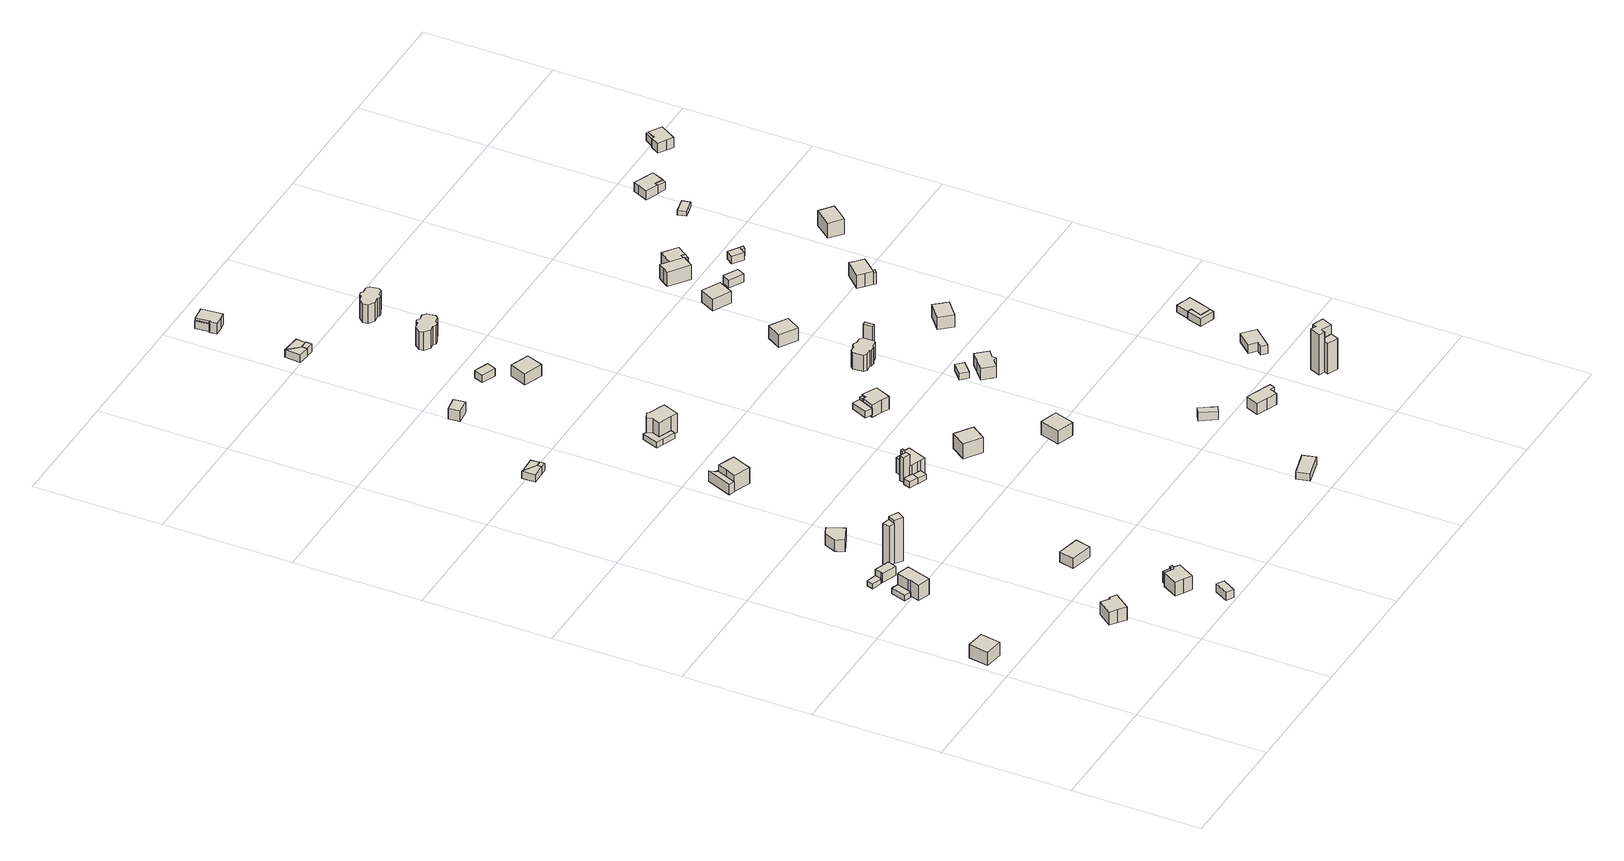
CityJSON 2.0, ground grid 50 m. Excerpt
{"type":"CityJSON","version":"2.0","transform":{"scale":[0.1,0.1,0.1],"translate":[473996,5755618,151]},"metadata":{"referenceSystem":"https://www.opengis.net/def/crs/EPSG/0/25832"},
"CityObjects":{
"building1":{"type":"Building","attributes":{"Gemeindeschluessel":"05711000","BezugspunktDach":"2000","function":"31001_1310","measuredHeight":6.49},"address":[{"country":"Germany"}],"geometry":[{"type":"Solid","lod":"1","boundaries":[[[[0,1,2,3]],[[4,5,6,7]],[[4,7,3,2]],[[5,4,2,1]],[[6,5,1,0]],[[7,6,0,3]]]]}]},
"building2":{"type":"Building","attributes":{"Gemeindeschluessel":"05711000","BezugspunktDach":"2000","function":"51009_1610","measuredHeight":2.29},"address":[{"country":"Germany"}],"geometry":[{"type":"Solid","lod":"1","boundaries":[[[[8,9,10,11]],[[12,13,14,15]],[[12,15,11,10]],[[13,12,10,9]],[[14,13,9,8]],[[15,14,8,11]]]]}]},
"building3":{"type":"Building","attributes":{"Gemeindeschluessel":"05711000","BezugspunktDach":"2000","function":"31001_1310","measuredHeight":8.02},"address":[{"country":"Germany"}],"geometry":[{"type":"Solid","lod":"1","boundaries":[[[[16,17,18,19,20,21,22]],[[23,24,25,26,27,28,29]],[[23,29,22,21]],[[24,23,21,20]],[[25,24,20,19]],[[26,25,19,18]],[[27,26,18,17]],[[28,27,17,16]],[[29,28,16,22]]]]}]},
"building4":{"type":"Building","attributes":{"Gemeindeschluessel":"05711000","BezugspunktDach":"2000","function":"51009_1611","measuredHeight":2.13},"address":[{"country":"Germany"}],"geometry":[{"type":"Solid","lod":"1","boundaries":[[[[30,31,32,33]],[[34,35,36,37]],[[34,37,33,32]],[[35,34,32,31]],[[36,35,31,30]],[[37,36,30,33]]]]}]},
"building5":{"type":"Building","attributes":{"Gemeindeschluessel":"05711000","BezugspunktDach":"2000","function":"31001_1310","measuredHeight":6.56},"address":[{"country":"Germany"}],"geometry":[{"type":"Solid","lod":"1","boundaries":[[[[38,39,40,41,42,43,44,45]],[[46,47,48,49,50,51,52,53]],[[46,53,45,44]],[[47,46,44,43]],[[48,47,43,42]],[[49,48,42,41]],[[50,49,41,40]],[[51,50,40,39]],[[52,51,39,38]],[[53,52,38,45]]]]}]},
"building6":{"type":"Building","attributes":{"Gemeindeschluessel":"05711000","BezugspunktDach":"2000","function":"51009_1611","measuredHeight":3.74},"address":[{"country":"Germany"}],"geometry":[{"type":"Solid","lod":"1","boundaries":[[[[54,55,56,57,58]],[[59,60,61,62,63]],[[59,63,58,57]],[[60,59,57,56]],[[61,60,56,55]],[[62,61,55,54]],[[63,62,54,58]]]]}]},
"building7":{"type":"Building","attributes":{"Gemeindeschluessel":"05711000","BezugspunktDach":"2000","function":"31001_9998","measuredHeight":17.14},"address":[{"country":"Germany"}],"geometry":[{"type":"Solid","lod":"1","boundaries":[[[[64,65,66,67]],[[68,69,70,71]],[[68,71,67,66]],[[69,68,66,65]],[[70,69,65,64]],[[71,70,64,67]]]]}]},
"building8":{"type":"Building","attributes":{"Gemeindeschluessel":"05711000","BezugspunktDach":"2000","function":"51009_1611","measuredHeight":18.89},"address":[{"country":"Germany"}],"geometry":[{"type":"Solid","lod":"1","boundaries":[[[[72,73,74,75]],[[76,68,71,77]],[[76,77,75,74]],[[68,76,74,73]],[[71,68,73,72]],[[77,71,72,75]]]]}]},
"building9":{"type":"Building","attributes":{"Gemeindeschluessel":"05711000","BezugspunktDach":"2100","function":"31001_1310","measuredHeight":4.9},"address":[{"country":"Germany"}],"geometry":[{"type":"Solid","lod":"1","boundaries":[[[[78,79,80,81,82]],[[83,84,85,86,87]],[[83,87,82,81]],[[84,83,81,80]],[[85,84,80,79]],[[86,85,79,78]],[[87,86,78,82]]]]}]},
"building10":{"type":"Building","attributes":{"Gemeindeschluessel":"05711000","BezugspunktDach":"2000","function":"51009_1611","measuredHeight":3.9},"address":[{"country":"Germany"}],"geometry":[{"type":"Solid","lod":"1","boundaries":[[[[88,89,90,91]],[[92,93,94,95]],[[92,95,91,90]],[[93,92,90,89]],[[94,93,89,88]],[[95,94,88,91]]]]}]},
"building11":{"type":"Building","attributes":{"Gemeindeschluessel":"05711000","function":"31001_1310"},"address":[{"country":"Germany"}],"children":["building11-1","building11-2"]},
"building11-1":{"type":"BuildingPart","attributes":{"BezugspunktDach":"2000","measuredHeight":6.83},"parents":["building11"],"geometry":[{"type":"Solid","lod":"1","boundaries":[[[[96,97,98,99,100,101,102,103,104]],[[105,106,107,108,109,110,111,112,113]],[[105,113,104,103]],[[106,105,103,102]],[[107,106,102,101]],[[108,107,101,100]],[[109,108,100,99]],[[110,109,99,98]],[[111,110,98,97]],[[112,111,97,96]],[[113,112,96,104]]]]}]},
"building11-2":{"type":"BuildingPart","attributes":{"BezugspunktDach":"2000","measuredHeight":5.74},"address":[{"country":"Germany"}],"parents":["building11"],"geometry":[{"type":"Solid","lod":"1","boundaries":[[[[114,115,116,117]],[[118,119,120,121]],[[118,121,117,116]],[[119,118,116,115]],[[120,119,115,114]],[[121,120,114,117]]]]}]},
"building12":{"type":"Building","attributes":{"Gemeindeschluessel":"05711000","BezugspunktDach":"2000","function":"51009_1610","measuredHeight":4.75},"address":[{"country":"Germany"}],"geometry":[{"type":"Solid","lod":"1","boundaries":[[[[122,97,96,123]],[[119,124,125,120]],[[119,120,123,96]],[[124,119,96,97]],[[125,124,97,122]],[[120,125,122,123]]]]}]},
"building13":{"type":"Building","attributes":{"Gemeindeschluessel":"05711000","BezugspunktDach":"2000","function":"31001_1310","measuredHeight":5.41},"address":[{"country":"Germany"}],"geometry":[{"type":"Solid","lod":"1","boundaries":[[[[126,127,128,129]],[[130,131,132,133]],[[130,133,129,128]],[[131,130,128,127]],[[132,131,127,126]],[[133,132,126,129]]]]}]},
"building14":{"type":"Building","attributes":{"Gemeindeschluessel":"05711000","function":"31001_1310"},"address":[{"country":"Germany"}],"children":["building14-1","building14-2"]},
"building14-1":{"type":"BuildingPart","attributes":{"BezugspunktDach":"2000","measuredHeight":3.14},"parents":["building14"],"geometry":[{"type":"Solid","lod":"1","boundaries":[[[[134,135,136,137]],[[138,139,140,141]],[[138,141,137,136]],[[139,138,136,135]],[[140,139,135,134]],[[141,140,134,137]]]]}]},
"building14-2":{"type":"BuildingPart","attributes":{"BezugspunktDach":"2000","measuredHeight":2.87},"parents":["building14"],"geometry":[{"type":"Solid","lod":"1","boundaries":[[[[142,143,144,145]],[[140,139,146,147]],[[140,147,145,144]],[[139,140,144,143]],[[146,139,143,142]],[[147,146,142,145]]]]}]},
"building15":{"type":"Building","attributes":{"Gemeindeschluessel":"05711000","BezugspunktDach":"2000","function":"51009_1610","measuredHeight":3.12},"address":[{"country":"Germany"}],"geometry":[{"type":"Solid","lod":"1","boundaries":[[[[148,149,150,151]],[[152,153,154,155]],[[152,155,151,150]],[[153,152,150,149]],[[154,153,149,148]],[[155,154,148,151]]]]}]},
"building16":{"type":"Building","attributes":{"Gemeindeschluessel":"05711000","function":"51009_1610"},"address":[{"country":"Germany"}],"children":["building16-1","building16-2"]},
"building16-1":{"type":"BuildingPart","attributes":{"BezugspunktDach":"2000","measuredHeight":4.29},"parents":["building16"],"geometry":[{"type":"Solid","lod":"1","boundaries":[[[[156,157,158,159]],[[160,161,162,163]],[[160,163,159,158]],[[161,160,158,157]],[[162,161,157,156]],[[163,162,156,159]]]]}]},
"building16-2":{"type":"BuildingPart","attributes":{"BezugspunktDach":"2000","measuredHeight":2.61},"parents":["building16"],"geometry":[{"type":"Solid","lod":"1","boundaries":[[[[164,165,166,167,168]],[[169,163,162,170,171]],[[169,171,168,167]],[[163,169,167,166]],[[162,163,166,165]],[[170,162,165,164]],[[171,170,164,168]]]]}]},
"building17":{"type":"Building","attributes":{"Gemeindeschluessel":"05711000","BezugspunktDach":"2000","function":"31001_1310","measuredHeight":8.1},"address":[{"country":"Germany"}],"geometry":[{"type":"Solid","lod":"1","boundaries":[[[[172,173,174,175,176,177,178]],[[179,180,181,182,183,184,185]],[[179,185,178,177]],[[180,179,177,176]],[[181,180,176,175]],[[182,181,175,174]],[[183,182,174,173]],[[184,183,173,172]],[[185,184,172,178]]]]}]},
"building18":{"type":"Building","attributes":{"Gemeindeschluessel":"05711000","BezugspunktDach":"2000","function":"31001_9998","measuredHeight":2.86},"address":[{"country":"Germany"}],"geometry":[{"type":"Solid","lod":"1","boundaries":[[[[186,187,188,189,190,191]],[[192,193,194,195,196,197]],[[192,197,191,190]],[[193,192,190,189]],[[194,193,189,188]],[[195,194,188,187]],[[196,195,187,186]],[[197,196,186,191]]]]}]},
"building19":{"type":"Building","attributes":{"Gemeindeschluessel":"05711000","BezugspunktDach":"2000","function":"51009_1610","measuredHeight":10.54},"address":[{"country":"Germany"}],"geometry":[{"type":"Solid","lod":"1","boundaries":[[[[198,199,200,201]],[[202,203,204,205]],[[202,205,201,200]],[[203,202,200,199]],[[204,203,199,198]],[[205,204,198,201]]]]}]},
"building20":{"type":"Building","attributes":{"Gemeindeschluessel":"05711000","BezugspunktDach":"2000","function":"51009_1610","measuredHeight":2.29},"address":[{"country":"Germany"}],"geometry":[{"type":"Solid","lod":"1","boundaries":[[[[206,207,208,209]],[[210,211,212,213]],[[210,213,209,208]],[[211,210,208,207]],[[212,211,207,206]],[[213,212,206,209]]]]}]},
"building21":{"type":"Building","attributes":{"Gemeindeschluessel":"05711000","BezugspunktDach":"2000","function":"31001_1310","measuredHeight":7.6},"address":[{"country":"Germany"}],"geometry":[{"type":"Solid","lod":"1","boundaries":[[[[214,215,216,217,218,219,220,221,222,223,224,225,226]],[[227,228,229,230,231,232,233,234,235,236,237,238,239]],[[227,239,226,225]],[[228,227,225,224]],[[229,228,224,223]],[[230,229,223,222]],[[231,230,222,221]],[[232,231,221,220]],[[233,232,220,219]],[[234,233,219,218]],[[235,234,218,217]],[[236,235,217,216]],[[237,236,216,215]],[[238,237,215,214]],[[239,238,214,226]]]]}]},
"building22":{"type":"Building","attributes":{"Gemeindeschluessel":"05711000","BezugspunktDach":"2000","function":"31001_1310","measuredHeight":5.03},"address":[{"country":"Germany"}],"geometry":[{"type":"Solid","lod":"1","boundaries":[[[[240,241,242,243]],[[244,245,246,247]],[[244,247,243,242]],[[245,244,242,241]],[[246,245,241,240]],[[247,246,240,243]]]]}]},
"building23":{"type":"Building","attributes":{"Gemeindeschluessel":"05711000","BezugspunktDach":"2000","function":"51009_1610","measuredHeight":5.56},"address":[{"country":"Germany"}],"geometry":[{"type":"Solid","lod":"1","boundaries":[[[[248,249,250,251]],[[252,253,254,255]],[[252,255,251,250]],[[253,252,250,249]],[[254,253,249,248]],[[255,254,248,251]]]]}]},
"building24":{"type":"Building","attributes":{"Gemeindeschluessel":"05711000","BezugspunktDach":"2000","function":"51009_1610","measuredHeight":2.38},"address":[{"country":"Germany"}],"geometry":[{"type":"Solid","lod":"1","boundaries":[[[[256,257,258,259,260,261,262,263]],[[264,265,266,267,268,269,270,271]],[[264,271,263,262]],[[265,264,262,261]],[[266,265,261,260]],[[267,266,260,259]],[[268,267,259,258]],[[269,268,258,257]],[[270,269,257,256]],[[271,270,256,263]]]]}]},
"building25":{"type":"Building","attributes":{"Gemeindeschluessel":"05711000","BezugspunktDach":"2000","function":"31001_1310","measuredHeight":7.97},"address":[{"country":"Germany"}],"geometry":[{"type":"Solid","lod":"1","boundaries":[[[[272,273,274,275,276,277,278,279]],[[280,281,282,283,284,285,286,287]],[[280,287,279,278]],[[281,280,278,277]],[[282,281,277,276]],[[283,282,276,275]],[[284,283,275,274]],[[285,284,274,273]],[[286,285,273,272]],[[287,286,272,279]]]]}]},
"building26":{"type":"Building","attributes":{"Gemeindeschluessel":"05711000","BezugspunktDach":"2000","function":"31001_1310","measuredHeight":7.51},"address":[{"country":"Germany"}],"geometry":[{"type":"Solid","lod":"1","boundaries":[[[[288,289,290,291]],[[292,293,294,295]],[[292,295,291,290]],[[293,292,290,289]],[[294,293,289,288]],[[295,294,288,291]]]]}]},
"building27":{"type":"Building","attributes":{"Gemeindeschluessel":"05711000","function":"31001_1310"},"address":[{"country":"Germany"}],"children":["building27-1","building27-2"]},
"building27-1":{"type":"BuildingPart","attributes":{"BezugspunktDach":"2000","measuredHeight":3.07},"parents":["building27"],"geometry":[{"type":"Solid","lod":"1","boundaries":[[[[296,297,298,299]],[[300,301,302,303]],[[300,303,299,298]],[[301,300,298,297]],[[302,301,297,296]],[[303,302,296,299]]]]}]},
"building27-2":{"type":"BuildingPart","attributes":{"BezugspunktDach":"2000","measuredHeight":3.25},"parents":["building27"],"geometry":[{"type":"Solid","lod":"1","boundaries":[[[[304,305,306,307]],[[308,309,302,301]],[[308,301,307,306]],[[309,308,306,305]],[[302,309,305,304]],[[301,302,304,307]]]]}]},
"building28":{"type":"Building","attributes":{"Gemeindeschluessel":"05711000","BezugspunktDach":"2000","function":"51009_1610","measuredHeight":3.3},"address":[{"country":"Germany"}],"geometry":[{"type":"Solid","lod":"1","boundaries":[[[[310,311,312,313]],[[314,315,316,317]],[[314,317,313,312]],[[315,314,312,311]],[[316,315,311,310]],[[317,316,310,313]]]]}]},
"building29":{"type":"Building","attributes":{"Gemeindeschluessel":"05711000","BezugspunktDach":"2000","function":"51009_1610","measuredHeight":2.72},"address":[{"country":"Germany"}],"geometry":[{"type":"Solid","lod":"1","boundaries":[[[[318,319,320,321,322]],[[323,324,325,326,327]],[[323,327,322,321]],[[324,323,321,320]],[[325,324,320,319]],[[326,325,319,318]],[[327,326,318,322]]]]}]},
"building30":{"type":"Building","attributes":{"Gemeindeschluessel":"05711000","BezugspunktDach":"2000","function":"51009_1611","measuredHeight":3.71},"address":[{"country":"Germany"}],"geometry":[{"type":"Solid","lod":"1","boundaries":[[[[328,329,330,331]],[[332,333,334,335]],[[332,335,331,330]],[[333,332,330,329]],[[334,333,329,328]],[[335,334,328,331]]]]}]},
"building31":{"type":"Building","attributes":{"Gemeindeschluessel":"05711000","BezugspunktDach":"2000","function":"31001_1310","measuredHeight":3.14},"address":[{"country":"Germany"}],"geometry":[{"type":"Solid","lod":"1","boundaries":[[[[336,337,338,339]],[[340,341,342,343]],[[340,343,339,338]],[[341,340,338,337]],[[342,341,337,336]],[[343,342,336,339]]]]}]},
"building32":{"type":"Building","attributes":{"Gemeindeschluessel":"05711000","function":"31001_1310"},"address":[{"country":"Germany"}],"children":["building32-1","building32-2"]},
"building32-1":{"type":"BuildingPart","attributes":{"BezugspunktDach":"2000","measuredHeight":6.58},"parents":["building32"],"geometry":[{"type":"Solid","lod":"1","boundaries":[[[[344,345,346,347,348,349,350,351]],[[352,353,354,355,356,357,358,359]],[[352,359,351,350]],[[353,352,350,349]],[[354,353,349,348]],[[355,354,348,347]],[[356,355,347,346]],[[357,356,346,345]],[[358,357,345,344]],[[359,358,344,351]]]]}]},
"building32-2":{"type":"BuildingPart","attributes":{"BezugspunktDach":"2000","measuredHeight":3.74},"address":[{"country":"Germany"}],"parents":["building32"],"geometry":[{"type":"Solid","lod":"1","boundaries":[[[[360,361,362,363]],[[364,327,326,365]],[[364,365,363,362]],[[327,364,362,361]],[[326,327,361,360]],[[365,326,360,363]]]]}]},
"building33":{"type":"Building","attributes":{"Gemeindeschluessel":"05711000","BezugspunktDach":"2000","function":"51009_1610","measuredHeight":3.21},"address":[{"country":"Germany"}],"geometry":[{"type":"Solid","lod":"1","boundaries":[[[[366,367,368,369]],[[370,371,372,373]],[[370,373,369,368]],[[371,370,368,367]],[[372,371,367,366]],[[373,372,366,369]]]]}]},
"building34":{"type":"Building","attributes":{"Gemeindeschluessel":"05711000","BezugspunktDach":"2000","function":"31001_1310","measuredHeight":5.82},"address":[{"country":"Germany"}],"geometry":[{"type":"Solid","lod":"1","boundaries":[[[[374,375,376,377]],[[378,379,380,381]],[[378,381,377,376]],[[379,378,376,375]],[[380,379,375,374]],[[381,380,374,377]]]]}]},
"building35":{"type":"Building","attributes":{"Gemeindeschluessel":"05711000","BezugspunktDach":"2000","function":"31001_1310","measuredHeight":5.89},"address":[{"country":"Germany"}],"geometry":[{"type":"Solid","lod":"1","boundaries":[[[[382,383,384,385,386,387,388,389]],[[390,391,392,393,394,395,396,397]],[[390,397,389,388]],[[391,390,388,387]],[[392,391,387,386]],[[393,392,386,385]],[[394,393,385,384]],[[395,394,384,383]],[[396,395,383,382]],[[397,396,382,389]]]]}]},
"building36":{"type":"Building","attributes":{"Gemeindeschluessel":"05711000","BezugspunktDach":"2000","function":"31001_1310","measuredHeight":6.85},"address":[{"country":"Germany"}],"geometry":[{"type":"Solid","lod":"1","boundaries":[[[[398,399,400,401]],[[402,403,404,405]],[[402,405,401,400]],[[403,402,400,399]],[[404,403,399,398]],[[405,404,398,401]]]]}]},
"building37":{"type":"Building","attributes":{"Gemeindeschluessel":"05711000","BezugspunktDach":"2000","function":"31001_1310","measuredHeight":7.8},"address":[{"country":"Germany"}],"geometry":[{"type":"Solid","lod":"1","boundaries":[[[[406,407,408,409,410,411,412,413,414,415,416,417,418,419,420,421]],[[422,423,424,425,426,427,428,429,430,431,432,433,434,435,436,437]],[[422,437,421,420]],[[423,422,420,419]],[[424,423,419,418]],[[425,424,418,417]],[[426,425,417,416]],[[427,426,416,415]],[[428,427,415,414]],[[429,428,414,413]],[[430,429,413,412]],[[431,430,412,411]],[[432,431,411,410]],[[433,432,410,409]],[[434,433,409,408]],[[435,434,408,407]],[[436,435,407,406]],[[437,436,406,421]]]]}]},
"building38":{"type":"Building","attributes":{"Gemeindeschluessel":"05711000","BezugspunktDach":"2000","function":"51009_1611","measuredHeight":4},"address":[{"country":"Germany"}],"geometry":[{"type":"Solid","lod":"1","boundaries":[[[[438,439,440,441]],[[442,443,444,445]],[[442,445,441,440]],[[443,442,440,439]],[[444,443,439,438]],[[445,444,438,441]]]]}]},
"building39":{"type":"Building","attributes":{"Gemeindeschluessel":"05711000","BezugspunktDach":"2000","function":"31001_1310","measuredHeight":7.87},"address":[{"country":"Germany"}],"geometry":[{"type":"Solid","lod":"1","boundaries":[[[[446,447,448,449,450,451,452,453,454,455,456,457,458,459,460,461]],[[462,463,464,465,466,467,468,469,470,471,472,473,474,475,476,477]],[[462,477,461,460]],[[463,462,460,459]],[[464,463,459,458]],[[465,464,458,457]],[[466,465,457,456]],[[467,466,456,455]],[[468,467,455,454]],[[469,468,454,453]],[[470,469,453,452]],[[471,470,452,451]],[[472,471,451,450]],[[473,472,450,449]],[[474,473,449,448]],[[475,474,448,447]],[[476,475,447,446]],[[477,476,446,461]]]]}]},
"building40":{"type":"Building","attributes":{"Gemeindeschluessel":"05711000","BezugspunktDach":"2000","function":"31001_1310","measuredHeight":6.88},"address":[{"country":"Germany"}],"geometry":[{"type":"Solid","lod":"1","boundaries":[[[[478,479,480,481,482,483,484,485,486,487,488,489,490,491,492,493,494]],[[495,496,497,498,499,500,501,502,503,504,505,506,507,508,509,510,511]],[[495,511,494,493]],[[496,495,493,492]],[[497,496,492,491]],[[498,497,491,490]],[[499,498,490,489]],[[500,499,489,488]],[[501,500,488,487]],[[502,501,487,486]],[[503,502,486,485]],[[504,503,485,484]],[[505,504,484,483]],[[506,505,483,482]],[[507,506,482,481]],[[508,507,481,480]],[[509,508,480,479]],[[510,509,479,478]],[[511,510,478,494]]]]}]},
"building41":{"type":"Building","attributes":{"Gemeindeschluessel":"05711000","BezugspunktDach":"2000","function":"51009_1610","measuredHeight":11.56},"address":[{"country":"Germany"}],"geometry":[{"type":"Solid","lod":"1","boundaries":[[[[512,513,514,515]],[[516,517,518,519]],[[516,519,515,514]],[[517,516,514,513]],[[518,517,513,512]],[[519,518,512,515]]]]}]},
"building42":{"type":"Building","attributes":{"Gemeindeschluessel":"05711000","BezugspunktDach":"2000","function":"51009_1611","measuredHeight":2.67},"address":[{"country":"Germany"}],"geometry":[{"type":"Solid","lod":"1","boundaries":[[[[520,521,522,523]],[[524,525,526,527]],[[524,527,523,522]],[[525,524,522,521]],[[526,525,521,520]],[[527,526,520,523]]]]}]},
"building43":{"type":"Building","attributes":{"Gemeindeschluessel":"05711000","BezugspunktDach":"2000","function":"31001_1310","measuredHeight":6.68},"address":[{"country":"Germany"}],"geometry":[{"type":"Solid","lod":"1","boundaries":[[[[528,529,530,531,532,533,534,535]],[[536,537,538,539,540,541,542,543]],[[536,543,535,534]],[[537,536,534,533]],[[538,537,533,532]],[[539,538,532,531]],[[540,539,531,530]],[[541,540,530,529]],[[542,541,529,528]],[[543,542,528,535]]]]}]},
"building44":{"type":"Building","attributes":{"Gemeindeschluessel":"05711000","BezugspunktDach":"2000","function":"31001_1310","measuredHeight":6.44},"address":[{"country":"Germany"}],"geometry":[{"type":"Solid","lod":"1","boundaries":[[[[544,545,546,547]],[[548,549,550,551]],[[548,551,547,546]],[[549,548,546,545]],[[550,549,545,544]],[[551,550,544,547]]]]}]},
"building45":{"type":"Building","attributes":{"Gemeindeschluessel":"05711000","BezugspunktDach":"2000","function":"31001_1310","measuredHeight":6.17},"address":[{"country":"Germany"}],"geometry":[{"type":"Solid","lod":"1","boundaries":[[[[552,553,554,555,556,557,558,559]],[[560,561,562,563,564,565,566,567]],[[560,567,559,558]],[[561,560,558,557]],[[562,561,557,556]],[[563,562,556,555]],[[564,563,555,554]],[[565,564,554,553]],[[566,565,553,552]],[[567,566,552,559]]]]}]},
"building46":{"type":"Building","attributes":{"Gemeindeschluessel":"05711000","BezugspunktDach":"2000","function":"31001_1310","measuredHeight":6.08},"address":[{"country":"Germany"}],"geometry":[{"type":"Solid","lod":"1","boundaries":[[[[568,569,570,571]],[[572,573,574,575]],[[572,575,571,570]],[[573,572,570,569]],[[574,573,569,568]],[[575,574,568,571]]]]}]},
"building47":{"type":"Building","attributes":{"Gemeindeschluessel":"05711000","BezugspunktDach":"2100","function":"51009_1610","measuredHeight":12.96},"address":[{"country":"Germany"}],"geometry":[{"type":"Solid","lod":"1","boundaries":[[[[576,577,578,579,580]],[[581,582,583,584,585]],[[581,585,580,579]],[[582,581,579,578]],[[583,582,578,577]],[[584,583,577,576]],[[585,584,576,580]]]]}]},
"building48":{"type":"Building","attributes":{"Gemeindeschluessel":"05711000","BezugspunktDach":"2100","function":"31001_1310","measuredHeight":17.02},"address":[{"country":"Germany"}],"geometry":[{"type":"Solid","lod":"1","boundaries":[[[[586,587,588,589,590,591,592,593]],[[594,585,584,583,595,596,597,598]],[[594,598,593,592]],[[585,594,592,591]],[[584,585,591,590]],[[583,584,590,589]],[[595,583,589,588]],[[596,595,588,587]],[[597,596,587,586]],[[598,597,586,593]]]]}]},
"building49":{"type":"Building","attributes":{"Gemeindeschluessel":"05711000","BezugspunktDach":"2000","function":"31001_1310","measuredHeight":6.28},"address":[{"country":"Germany"}],"geometry":[{"type":"Solid","lod":"1","boundaries":[[[[599,600,601,602]],[[603,604,605,606]],[[603,606,602,601]],[[604,603,601,600]],[[605,604,600,599]],[[606,605,599,602]]]]}]},
"building50":{"type":"Building","attributes":{"Gemeindeschluessel":"05711000","BezugspunktDach":"2000","function":"31001_9998","measuredHeight":3.92},"address":[{"country":"Germany"}],"geometry":[{"type":"Solid","lod":"1","boundaries":[[[[607,608,609,610]],[[611,612,613,614]],[[611,614,610,609]],[[612,611,609,608]],[[613,612,608,607]],[[614,613,607,610]]]]}]},
"building51":{"type":"Building","attributes":{"Gemeindeschluessel":"05711000","function":"31001_1310"},"address":[{"country":"Germany"}],"children":["building51-1","building51-2","building51-3"]},
"building51-1":{"type":"BuildingPart","attributes":{"BezugspunktDach":"2000","measuredHeight":6.24},"parents":["building51"],"geometry":[{"type":"Solid","lod":"1","boundaries":[[[[615,616,617,618,619,620,621,622]],[[623,624,625,626,627,628,629,630]],[[623,630,622,621]],[[624,623,621,620]],[[625,624,620,619]],[[626,625,619,618]],[[627,626,618,617]],[[628,627,617,616]],[[629,628,616,615]],[[630,629,615,622]]]]}]},
"building51-2":{"type":"BuildingPart","attributes":{"BezugspunktDach":"2000","measuredHeight":5.26},"parents":["building51"],"geometry":[{"type":"Solid","lod":"1","boundaries":[[[[631,632,633,634,635,636,637,638,639,640,641]],[[642,643,644,645,646,647,629,628,627,648,649]],[[642,649,641,640]],[[643,642,640,639]],[[644,643,639,638]],[[645,644,638,637]],[[646,645,637,636]],[[647,646,636,635]],[[629,647,635,634]],[[628,629,634,633]],[[627,628,633,632]],[[648,627,632,631]],[[649,648,631,641]]]]}]},
"building51-3":{"type":"BuildingPart","attributes":{"BezugspunktDach":"2000","measuredHeight":4.1},"address":[{"country":"Germany"}],"parents":["building51"],"geometry":[{"type":"Solid","lod":"1","boundaries":[[[[639,638,637,636,640]],[[650,651,652,653,654]],[[650,654,640,636]],[[651,650,636,637]],[[652,651,637,638]],[[653,652,638,639]],[[654,653,639,640]]]]}]},
"building52":{"type":"Building","attributes":{"Gemeindeschluessel":"05711000","BezugspunktDach":"2000","function":"31001_1310","measuredHeight":3.65},"address":[{"country":"Germany"}],"geometry":[{"type":"Solid","lod":"1","boundaries":[[[[655,656,657,658,659,660]],[[661,662,663,664,665,666]],[[661,666,660,659]],[[662,661,659,658]],[[663,662,658,657]],[[664,663,657,656]],[[665,664,656,655]],[[666,665,655,660]]]]}]},
"building53":{"type":"Building","attributes":{"Gemeindeschluessel":"05711000","function":"31001_1310"},"address":[{"country":"Germany"}],"children":["building53-1","building53-2"]},
"building53-1":{"type":"BuildingPart","attributes":{"BezugspunktDach":"2000","measuredHeight":6.25},"parents":["building53"],"geometry":[{"type":"Solid","lod":"1","boundaries":[[[[667,668,669,670,671,672,673,674]],[[675,676,677,678,679,680,681,682]],[[675,682,674,673]],[[676,675,673,672]],[[677,676,672,671]],[[678,677,671,670]],[[679,678,670,669]],[[680,679,669,668]],[[681,680,668,667]],[[682,681,667,674]]]]}]},
"building53-2":{"type":"BuildingPart","attributes":{"BezugspunktDach":"2000","measuredHeight":4.77},"address":[{"country":"Germany"}],"parents":["building53"],"geometry":[{"type":"Solid","lod":"1","boundaries":[[[[683,684,685,686]],[[687,675,682,688]],[[687,688,686,685]],[[675,687,685,684]],[[682,675,684,683]],[[688,682,683,686]]]]}]},
"building54":{"type":"Building","attributes":{"Gemeindeschluessel":"05711000","function":"31001_9998"},"address":[{"country":"Germany"}],"children":["building54-1","building54-2"]},
"building54-1":{"type":"BuildingPart","attributes":{"BezugspunktDach":"2000","measuredHeight":3.18},"parents":["building54"],"geometry":[{"type":"Solid","lod":"1","boundaries":[[[[689,690,691,692,693]],[[694,695,696,697,698]],[[694,698,693,692]],[[695,694,692,691]],[[696,695,691,690]],[[697,696,690,689]],[[698,697,689,693]]]]}]},
"building54-2":{"type":"BuildingPart","attributes":{"BezugspunktDach":"2000","measuredHeight":3.15},"address":[{"country":"Germany"}],"parents":["building54"],"geometry":[{"type":"Solid","lod":"1","boundaries":[[[[689,693,699,700]],[[701,698,697,702]],[[701,702,700,699]],[[698,701,699,693]],[[697,698,693,689]],[[702,697,689,700]]]]}]},
"building55":{"type":"Building","attributes":{"Gemeindeschluessel":"05711000","BezugspunktDach":"2000","function":"51009_1610","measuredHeight":3.08},"address":[{"country":"Germany"}],"geometry":[{"type":"Solid","lod":"1","boundaries":[[[[703,704,705,706,707,708]],[[709,710,711,712,713,714]],[[709,714,708,707]],[[710,709,707,706]],[[711,710,706,705]],[[712,711,705,704]],[[713,712,704,703]],[[714,713,703,708]]]]}]},
"building56":{"type":"Building","attributes":{"Gemeindeschluessel":"05711000","BezugspunktDach":"2000","function":"31001_9998","measuredHeight":3.82},"address":[{"country":"Germany"}],"geometry":[{"type":"Solid","lod":"1","boundaries":[[[[715,716,717,718]],[[719,720,721,722]],[[719,722,718,717]],[[720,719,717,716]],[[721,720,716,715]],[[722,721,715,718]]]]}]},
"building57":{"type":"Building","attributes":{"Gemeindeschluessel":"05711000","BezugspunktDach":"2000","function":"31001_1310","measuredHeight":3.42},"address":[{"country":"Germany"}],"geometry":[{"type":"Solid","lod":"1","boundaries":[[[[723,724,725,726,727,728,729,730,731]],[[732,733,734,735,736,737,738,739,740]],[[732,740,731,730]],[[733,732,730,729]],[[734,733,729,728]],[[735,734,728,727]],[[736,735,727,726]],[[737,736,726,725]],[[738,737,725,724]],[[739,738,724,723]],[[740,739,723,731]]]]}]},
"building58":{"type":"Building","attributes":{"Gemeindeschluessel":"05711000","BezugspunktDach":"2000","function":"51009_1611","measuredHeight":1.9},"address":[{"country":"Germany"}],"geometry":[{"type":"Solid","lod":"1","boundaries":[[[[741,742,743,744]],[[745,746,747,748]],[[745,748,744,743]],[[746,745,743,742]],[[747,746,742,741]],[[748,747,741,744]]]]}]},
"building59":{"type":"Building","attributes":{"Gemeindeschluessel":"05711000","BezugspunktDach":"2000","function":"31001_1310","measuredHeight":7.22},"address":[{"country":"Germany"}],"geometry":[{"type":"Solid","lod":"1","boundaries":[[[[749,750,751,752]],[[753,754,755,756]],[[753,756,752,751]],[[754,753,751,750]],[[755,754,750,749]],[[756,755,749,752]]]]}]},
"building60":{"type":"Building","attributes":{"Gemeindeschluessel":"05711000","BezugspunktDach":"2000","function":"31001_1310","measuredHeight":4.49},"address":[{"country":"Germany"}],"geometry":[{"type":"Solid","lod":"1","boundaries":[[[[757,758,759,760,761,762,763,764]],[[765,766,767,768,769,770,771,772]],[[765,772,764,763]],[[766,765,763,762]],[[767,766,762,761]],[[768,767,761,760]],[[769,768,760,759]],[[770,769,759,758]],[[771,770,758,757]],[[772,771,757,764]]]]}]},
"building61":{"type":"Building","attributes":{"Gemeindeschluessel":"05711000","BezugspunktDach":"2000","function":"51009_1610","measuredHeight":3.25},"address":[{"country":"Germany"}],"geometry":[{"type":"Solid","lod":"1","boundaries":[[[[773,774,775,776]],[[777,778,779,780]],[[777,780,776,775]],[[778,777,775,774]],[[779,778,774,773]],[[780,779,773,776]]]]}]},
"building62":{"type":"Building","attributes":{"Gemeindeschluessel":"05711000","function":"31001_1310"},"address":[{"country":"Germany"}],"children":["building62-1","building62-2"]},
"building62-1":{"type":"BuildingPart","attributes":{"BezugspunktDach":"2000","measuredHeight":4.74},"parents":["building62"],"geometry":[{"type":"Solid","lod":"1","boundaries":[[[[781,782,783,784,785,786,787,788]],[[789,790,791,792,793,794,795,796]],[[789,796,788,787]],[[790,789,787,786]],[[791,790,786,785]],[[792,791,785,784]],[[793,792,784,783]],[[794,793,783,782]],[[795,794,782,781]],[[796,795,781,788]]]]}]},
"building62-2":{"type":"BuildingPart","attributes":{"BezugspunktDach":"2000","measuredHeight":3.18},"address":[{"country":"Germany"}],"parents":["building62"],"geometry":[{"type":"Solid","lod":"1","boundaries":[[[[797,798,799,800]],[[801,802,803,804]],[[801,804,800,799]],[[802,801,799,798]],[[803,802,798,797]],[[804,803,797,800]]]]}]}
},
"vertices":[
[17,652,86],[5,574,86],[76,563,86],[89,642,86],[76,563,30],[5,574,30],[17,652,30],[89,642,30],
[188,1035,92],[169,977,92],[197,968,92],[216,1026,92],[197,968,69],[169,977,69],[188,1035,69],[216,1026,69],
[265,1011,140],[216,1026,140],[200,978,140],[197,968,140],[185,930,140],[234,915,140],[250,963,140],[234,915,75],[185,930,75],[197,968,75],[200,978,75],[216,1026,75],[265,1011,75],[250,963,75],
[194,1133,88],[186,1108,88],[226,1096,88],[234,1122,88],[226,1096,67],[186,1108,67],[194,1133,67],[234,1122,67],
[472,376,64],[430,320,64],[458,300,64],[486,279,64],[534,342,64],[509,360,64],[503,353,64],[500,355,64],[503,353,10],[509,360,10],[534,342,10],[486,279,10],[458,300,10],[430,320,10],[472,376,10],[500,355,10],
[234,1122,114],[226,1096,114],[223,1088,114],[282,1068,114],[293,1102,114],[282,1068,76],[223,1088,76],[226,1096,76],[234,1122,76],[293,1102,76],
[312,1132,255],[307,1104,255],[331,1098,255],[343,1125,255],[331,1098,84],[307,1104,84],[312,1132,84],[343,1125,84],
[343,1125,268],[331,1098,268],[360,1077,268],[378,1106,268],[360,1077,84],[378,1106,84],
[375,1384,118],[341,1369,118],[323,1323,118],[337,1290,118],[403,1318,118],[337,1290,69],[323,1323,69],[341,1369,69],[375,1384,69],[403,1318,69],
[767,77,47],[736,23,47],[764,7,47],[795,60,47],[764,7,13],[736,23,13],[767,77,13],[795,60,13],
[748,240,66],[723,254,66],[688,194,66],[718,177,66],[748,159,66],[788,227,66],[761,243,66],[756,234,66],[753,237,66],[756,234,8],[761,243,8],[788,227,8],[748,159,8],[718,177,8],[688,194,8],[723,254,8],[748,240,8],[753,237,8],
[752,248,76],[748,240,76],[756,234,76],[761,243,76],[756,234,19],[748,240,19],[752,248,19],[761,243,19],
[727,262,66],[752,248,66],[723,254,19],[727,262,19],
[674,632,64],[659,573,64],[746,553,64],[761,612,64],[746,553,21],[659,573,21],[674,632,21],[761,612,21],
[249,2432,124],[195,2464,124],[197,2412,124],[249,2414,124],[197,2412,93],[195,2464,93],[249,2432,93],[249,2414,93],
[270,2467,121],[195,2464,121],[249,2432,121],[272,2433,121],[270,2467,93],[272,2433,93],
[272,2433,123],[249,2432,123],[249,2414,123],[272,2415,123],[249,2414,92],[249,2432,92],[272,2433,92],[272,2415,92],
[519,1907,95],[479,1808,95],[502,1800,95],[532,1875,95],[502,1800,52],[479,1808,52],[519,1907,52],[532,1875,52],
[541,1899,78],[519,1907,78],[532,1875,78],[572,1859,78],[581,1882,78],[572,1859,52],[541,1899,52],[581,1882,52],
[597,1849,123],[572,1859,123],[532,1875,123],[517,1837,123],[502,1800,123],[566,1773,123],[581,1811,123],[566,1773,55],[502,1800,55],[517,1837,55],[532,1875,55],[572,1859,55],[597,1849,55],[581,1811,55],
[803,1274,99],[804,1275,99],[777,1285,99],[766,1257,99],[802,1243,99],[813,1270,99],[802,1243,74],[766,1257,74],[777,1285,74],[804,1275,74],[803,1274,74],[813,1270,74],
[783,1303,186],[777,1285,186],[804,1275,186],[810,1292,186],[804,1275,81],[777,1285,81],[783,1303,81],[810,1292,81],
[813,1270,95],[802,1243,95],[838,1229,95],[849,1256,95],[838,1229,72],[802,1243,72],[813,1270,72],[849,1256,72],
[855,1328,138],[828,1339,138],[810,1292,138],[804,1275,138],[803,1274,138],[813,1270,138],[836,1261,138],[849,1256,138],[868,1249,138],[897,1323,138],[868,1334,138],[865,1325,138],[861,1326,138],[865,1325,73],[868,1334,73],[897,1323,73],[868,1249,73],[849,1256,73],[836,1261,73],[813,1270,73],[803,1274,73],[804,1275,73],[810,1292,73],[828,1339,73],[855,1328,73],[861,1326,73],
[421,2841,161],[365,2833,161],[371,2789,161],[427,2796,161],[371,2789,117],[365,2833,117],[421,2841,117],[427,2796,117],
[859,1337,149],[855,1328,149],[865,1325,149],[868,1334,149],[865,1325,93],[855,1328,93],[859,1337,93],[868,1334,93],
[642,2159,80],[654,2189,80],[645,2211,80],[633,2216,80],[608,2152,80],[636,2141,80],[686,2121,80],[693,2139,80],[686,2121,57],[636,2141,57],[608,2152,57],[633,2216,57],[645,2211,57],[654,2189,57],[642,2159,57],[693,2139,57],
[678,2217,140],[675,2224,140],[645,2211,140],[654,2189,140],[642,2159,140],[693,2139,140],[719,2128,140],[744,2191,140],[719,2128,60],[693,2139,60],[642,2159,60],[654,2189,60],[645,2211,60],[675,2224,60],[678,2217,60],[744,2191,60],
[1085,1248,103],[1045,1190,103],[1110,1145,103],[1150,1203,103],[1110,1145,40],[1045,1190,40],[1085,1248,40],[1150,1203,40],
[418,3488,165],[459,3444,165],[488,3441,165],[492,3481,165],[488,3441,134],[459,3444,134],[418,3488,134],[492,3481,134],
[418,3488,166],[413,3426,166],[457,3422,166],[459,3444,166],[457,3422,134],[413,3426,134],
[459,3444,168],[457,3422,168],[486,3419,168],[488,3441,168],[486,3419,135],[457,3422,135],[459,3444,135],[488,3441,135],
[1076,1605,138],[1049,1617,138],[1021,1556,138],[1048,1543,138],[1068,1587,138],[1048,1543,111],[1021,1556,111],[1049,1617,111],[1076,1605,111],[1068,1587,111],
[672,2884,109],[658,2848,109],[714,2827,109],[728,2862,109],[714,2827,78],[658,2848,78],[672,2884,78],[728,2862,78],
[1562,145,60],[1465,120,60],[1477,70,60],[1575,95,60],[1477,70,29],[1465,120,29],[1562,145,29],[1575,95,29],
[1088,1600,154],[1080,1581,154],[1068,1587,154],[1048,1543,154],[1088,1525,154],[1117,1512,154],[1145,1573,154],[1117,1587,154],[1145,1573,101],[1117,1512,101],[1088,1525,101],[1048,1543,101],[1068,1587,101],[1080,1581,101],[1088,1600,101],[1117,1587,101],
[1076,1605,148],[1068,1587,148],[1080,1581,148],[1088,1600,148],[1080,1581,111],[1088,1600,111],
[422,3835,177],[417,3834,177],[423,3781,177],[428,3781,177],[423,3781,145],[417,3834,145],[422,3835,145],[428,3781,145],
[739,2778,123],[714,2713,123],[788,2685,123],[813,2750,123],[788,2685,76],[714,2713,76],[739,2778,76],[813,2750,76],
[486,3759,187],[477,3841,187],[450,3838,187],[422,3835,187],[428,3781,187],[423,3781,187],[426,3753,187],[458,3756,187],[426,3753,142],[423,3781,142],[428,3781,142],[422,3835,142],[450,3838,142],[477,3841,142],[486,3759,142],[458,3756,142],
[1318,1026,76],[1294,949,76],[1362,928,76],[1386,1005,76],[1362,928,20],[1294,949,20],[1318,1026,20],[1386,1005,20],
[762,3155,172],[755,3146,172],[732,3142,172],[715,3119,172],[718,3104,172],[741,3086,172],[761,3090,172],[772,3083,172],[785,3085,172],[792,3094,172],[813,3098,172],[823,3111,172],[818,3144,172],[804,3154,172],[782,3150,172],[772,3157,172],[782,3150,94],[804,3154,94],[818,3144,94],[823,3111,94],[813,3098,94],[792,3094,94],[785,3085,94],[772,3083,94],[761,3090,94],[741,3086,94],[718,3104,94],[715,3119,94],[732,3142,94],[755,3146,94],[762,3155,94],[772,3157,94],
[1645,589,65],[1622,574,65],[1659,515,65],[1682,529,65],[1659,515,29],[1622,574,29],[1645,589,29],[1682,529,29],
[805,3394,182],[800,3385,182],[778,3381,182],[758,3359,182],[761,3339,182],[787,3325,182],[810,3329,182],[818,3323,182],[829,3325,182],[835,3333,182],[857,3337,182],[866,3351,182],[861,3383,182],[846,3393,182],[825,3389,182],[817,3396,182],[825,3389,104],[846,3393,104],[861,3383,104],[866,3351,104],[857,3337,104],[835,3333,104],[829,3325,104],[818,3323,104],[810,3329,104],[787,3325,104],[761,3339,104],[758,3359,104],[778,3381,104],[800,3385,104],[805,3394,104],[817,3396,104],
[1320,1753,164],[1313,1746,164],[1290,1744,164],[1281,1734,164],[1284,1693,164],[1295,1685,164],[1319,1687,164],[1325,1682,164],[1339,1683,164],[1345,1689,164],[1369,1691,164],[1378,1701,164],[1377,1705,164],[1375,1741,164],[1364,1750,164],[1341,1748,164],[1332,1754,164],[1341,1748,95],[1364,1750,95],[1375,1741,95],[1377,1705,95],[1378,1701,95],[1369,1691,95],[1345,1689,95],[1339,1683,95],[1325,1682,95],[1319,1687,95],[1295,1685,95],[1284,1693,95],[1281,1734,95],[1290,1744,95],[1313,1746,95],[1320,1753,95],[1332,1754,95],
[1387,1741,223],[1375,1741,223],[1377,1705,223],[1389,1706,223],[1377,1705,107],[1375,1741,107],[1387,1741,107],[1389,1706,107],
[1490,1446,73],[1447,1407,73],[1471,1381,73],[1514,1420,73],[1471,1381,47],[1447,1407,47],[1490,1446,47],[1514,1420,47],
[1793,435,88],[1751,451,88],[1731,402,88],[1773,385,88],[1814,369,88],[1826,399,88],[1843,392,88],[1850,412,88],[1843,392,41],[1826,399,41],[1814,369,41],[1773,385,41],[1731,402,41],[1751,451,41],[1793,435,41],[1850,412,41],
[1293,2063,165],[1259,2008,165],[1327,1966,165],[1361,2022,165],[1327,1966,111],[1259,2008,111],[1293,2063,111],[1361,2022,111],
[1586,1360,95],[1548,1402,95],[1515,1372,95],[1481,1342,95],[1519,1300,95],[1543,1322,95],[1561,1321,95],[1562,1339,95],[1561,1321,46],[1543,1322,46],[1519,1300,46],[1481,1342,46],[1515,1372,46],[1548,1402,46],[1586,1360,46],[1562,1339,46],
[1365,2358,173],[1334,2299,173],[1404,2263,173],[1435,2322,173],[1404,2263,124],[1334,2299,124],[1365,2358,124],[1435,2322,124],
[2027,303,202],[2021,288,202],[2015,273,202],[2057,256,202],[2069,286,202],[2057,256,72],[2015,273,72],[2021,288,72],[2027,303,72],[2069,286,72],
[2037,328,242],[2014,338,242],[1997,297,242],[2021,288,242],[2027,303,242],[2069,286,242],[2086,327,242],[2043,344,242],[2086,327,72],[1997,297,72],[2014,338,72],[2037,328,72],[2043,344,72],
[1726,1653,108],[1665,1601,108],[1705,1554,108],[1766,1605,108],[1705,1554,58],[1665,1601,58],[1726,1653,58],[1766,1605,58],
[1495,2340,158],[1479,2310,158],[1535,2281,158],[1550,2311,158],[1535,2281,125],[1479,2310,125],[1495,2340,125],[1550,2311,125],
[1517,2502,169],[1475,2533,169],[1475,2534,169],[1442,2557,169],[1426,2535,169],[1411,2513,169],[1487,2459,169],[1502,2481,169],[1487,2459,109],[1411,2513,109],[1426,2535,109],[1442,2557,109],[1475,2534,109],[1475,2533,109],[1517,2502,109],[1502,2481,109],
[1515,2589,162],[1475,2534,162],[1475,2533,162],[1517,2502,162],[1530,2493,162],[1532,2495,162],[1519,2505,162],[1531,2521,162],[1543,2512,162],[1544,2512,162],[1571,2549,162],[1544,2512,109],[1543,2512,109],[1531,2521,109],[1519,2505,109],[1532,2495,109],[1530,2493,109],[1515,2589,109],[1571,2549,109],
[1532,2495,121],[1519,2505,121],[1531,2521,121],[1543,2512,121],[1544,2512,121],
[2080,642,84],[2032,587,84],[2058,564,84],[2041,544,84],[2061,527,84],[2127,601,84],[2061,527,48],[2041,544,48],[2058,564,48],[2032,587,48],[2080,642,48],[2127,601,48],
[1814,1955,147],[1792,1975,147],[1784,1981,147],[1770,1995,147],[1716,1936,147],[1739,1916,147],[1761,1895,147],[1775,1911,147],[1761,1895,92],[1739,1916,92],[1716,1936,92],[1770,1995,92],[1784,1981,92],[1792,1975,92],[1814,1955,92],[1775,1911,92],
[1775,1911,139],[1761,1895,139],[1770,1888,139],[1784,1902,139],[1770,1888,92],[1784,1902,92],
[1665,2363,160],[1626,2390,160],[1606,2362,160],[1646,2335,160],[1658,2352,160],[1646,2335,128],[1606,2362,128],[1626,2390,128],[1665,2363,128],[1658,2352,128],
[1670,2344,160],[1678,2355,160],[1670,2344,128],[1678,2355,128],
[2129,818,73],[2144,863,73],[2127,868,73],[2108,808,73],[2168,789,73],[2173,804,73],[2168,789,42],[2108,808,42],[2127,868,42],[2144,863,42],[2129,818,42],[2173,804,42],
[1798,1996,124],[1784,1981,124],[1814,1955,124],[1828,1970,124],[1814,1955,93],[1784,1981,93],[1798,1996,93],[1828,1970,93],
[2203,898,74],[2181,905,74],[2143,918,74],[2127,868,74],[2144,863,74],[2129,818,74],[2151,811,74],[2173,804,74],[2190,857,74],[2173,804,45],[2151,811,45],[2129,818,45],[2144,863,45],[2127,868,45],[2143,918,45],[2181,905,45],[2203,898,45],[2190,857,45],
[1833,2670,152],[1776,2657,152],[1784,2626,152],[1840,2638,152],[1784,2626,133],[1776,2657,133],[1833,2670,133],[1840,2638,133],
[1979,2219,161],[1928,2155,161],[1977,2115,161],[2029,2180,161],[1977,2115,98],[1928,2155,98],[1979,2219,98],[2029,2180,98],
[1911,2819,172],[1832,2852,172],[1822,2829,172],[1806,2792,172],[1853,2772,172],[1858,2786,172],[1891,2772,172],[1901,2796,172],[1891,2772,134],[1858,2786,134],[1853,2772,134],[1806,2792,134],[1822,2829,134],[1832,2852,134],[1911,2819,134],[1901,2796,134],
[1858,2786,170],[1853,2772,170],[1885,2759,170],[1891,2772,170],[1885,2759,137],[1853,2772,137],[1858,2786,137],[1891,2772,137],
[2131,2920,183],[2107,2935,183],[2088,2903,183],[2080,2908,183],[2060,2875,183],[2091,2856,183],[2115,2841,183],[2155,2905,183],[2115,2841,142],[2091,2856,142],[2060,2875,142],[2080,2908,142],[2088,2903,142],[2107,2935,142],[2131,2920,142],[2155,2905,142],
[2100,2939,181],[2080,2908,181],[2088,2903,181],[2107,2935,181],[2088,2903,149],[2080,2908,149],[2100,2939,149],[2107,2935,149]
]}
